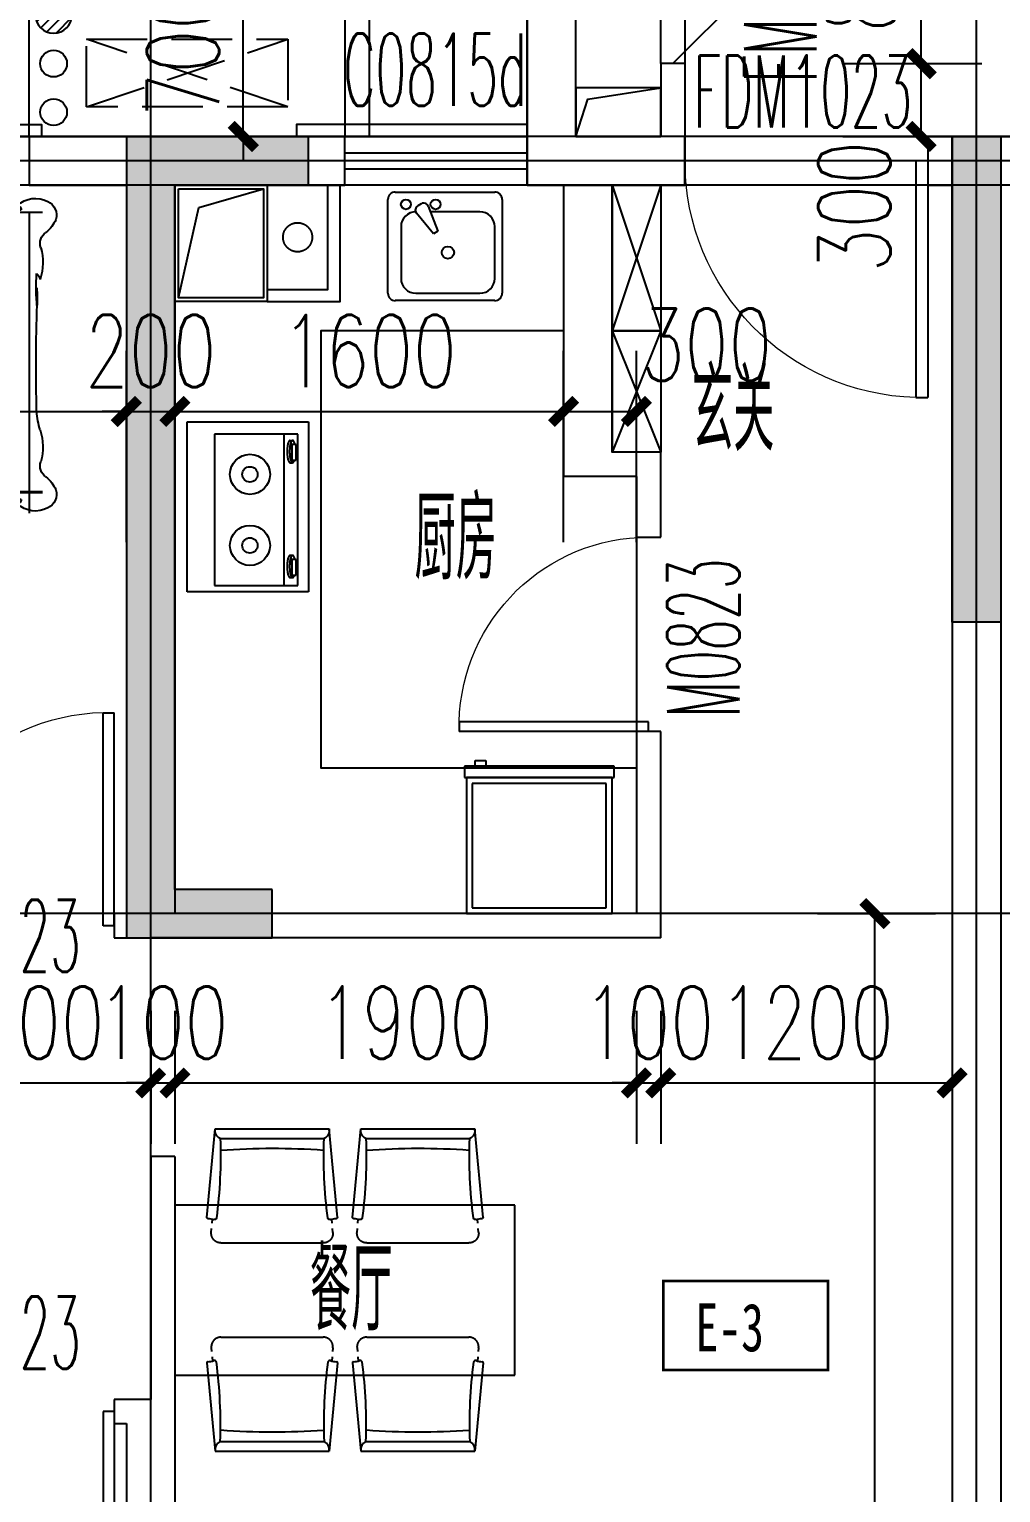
# Model space of a CAD drawing. Extents: x -129588 to 17450, y 1144 to 109436.
# Drawn here: x -27614 to -23614, y 19114 to 25140 of the extents above; entities that cross this region are included whole.
import ezdxf

# ---------------------------------------------------------------- set-up
doc = ezdxf.new("R2010")
doc.units = 0
doc.header["$LTSCALE"] = 1000
doc.header["$MEASUREMENT"] = 0
doc.linetypes.add('DASH', pattern=[0.35, 0.25, -0.1])
doc.linetypes.add('PS', pattern=[3200, 1500, -200, 1500])
for name, color, linetype in [('_S-YS(雨水管)', 3, 'Continuous'), ('_S-空调立管', 7, 'Continuous'), ('A-Lvtry', 5, 'Continuous'), ('A-洞口', 105, 'Continuous'), ('A-烟气道', 105, 'Continuous'), ('A-空调室外机', 5, 'DASH'), ('A-第三道尺寸线', 105, 'Continuous'), ('A-线脚看线', 9, 'Continuous'), ('DOOR_FIRE', 4, 'Continuous'), ('DOOR_FIRE_TEXT', 7, 'Continuous'), ('DOTE', 16, 'Continuous'), ('NL', 5, 'Continuous'), ('PS', 6, 'PS'), ('PUB_HATCH', 8, 'Continuous'), ('PUB_TEXT', 7, 'Continuous'), ('WALL', 2, 'Continuous'), ('WINDOW', 4, 'Continuous'), ('WINDOW_TEXT', 7, 'Continuous'), ('剪力墙', 6, 'Continuous'), ('商业', 2, 'Continuous'), ('户型标示', 7, 'Continuous'), ('栏杆', 142, 'Continuous')]:
    doc.layers.add(name, color=color, linetype=linetype)
for name, color, linetype, plot in [('A-area(算全面积)', 21, 'Continuous', False), ('A-area(算半面积)', 23, 'Continuous', False), ('A-FUR', 8, 'Continuous', False)]:
    doc.layers.add(name, color=color, linetype=linetype, plot=plot)
doc.styles.add('_TCH_DIM_T3', font='SIMPLEX.shx', dxfattribs={"width": 0.705882, "bigfont": 'GBCBIG.shx'})
doc.styles.add('_TCH_WINDOW', font='SIMPLEX.shx', dxfattribs={"width": 0.7, "height": 3.5, "bigfont": 'GBCBIG.shx'})
doc.styles.get("Standard").update_dxf_attribs({"font": 'gbenor.shx', "width": 0.7, "bigfont": 'gbcbig.shx'})
doc.styles.add('黑体', font='simhei.ttf', dxfattribs={"width": 0.7})
doc.dimstyles.new('_TCH_ARCH&&100', dxfattribs={"dimtxt": 297.5, "dimasz": 100, "dimexe": 250, "dimexo": 300, "dimgap": 100, "dimtad": 1, "dimdec": 0, "dimzin": 0, "dimdsep": 46, "dimtxsty": '_TCH_DIM_T3', "dimblk": 'ARCHTICK', "dimcen": 0.09, "dimclrt": 7, "dimazin": 2, "dimtfac": 1, "dimtdec": 0, "dimtix": 1, "dimtmove": 2, "dimatfit": 3, "dimfxl": 0, "dimtolj": 1, "dimtzin": 0, "dimarcsym": 0})

# ---------------------------------------------------------------- blocks, each defined once
blk = doc.blocks.new('jgjlq030328')
at = {"layer": 'PUB_HATCH'}
for points in [[(-272935, 13911.9), (-273335, 13911.9), (-273335, 16811.9), (-272785, 16811.9), (-272785, 17011.9), (-273535, 17011.9), (-273535, 13711.9), (-273335, 13711.9), (-272935, 13711.9)], [(-270135, 17011.9), (-269935, 17011.9), (-269935, 15011.9), (-270135, 15011.9), (-270135, 16811.9)]]:
    blk.add_hatch(color=256, dxfattribs=at).paths.add_polyline_path(points)
at = {"layer": '剪力墙'}
for points in [[(-272935, 13911.9), (-273335, 13911.9), (-273335, 16811.9), (-272785, 16811.9), (-272785, 17011.9), (-273535, 17011.9), (-273535, 13711.9), (-273335, 13711.9), (-272935, 13711.9)], [(-270135, 17011.9), (-269935, 17011.9), (-269935, 15011.9), (-270135, 15011.9), (-270135, 16811.9)]]:
    blk.add_lwpolyline(points, close=True, dxfattribs=at)
blk.add_lwpolyline([(-270135, 16811.9), (-270135, 16811.9)], dxfattribs=at)
blk = doc.blocks.new('zhouxianssceng0329')
at = {"layer": 'DOTE'}
for p, q in [((-27113.7, 132089.9), (-27113.7, 156469.4)), ((-23713.7, 132089.9), (-23713.7, 156469.4)), ((-3313.7, 143398.2), (-44988.6, 143398.2)), ((5501.3, 143298.2), (-44988.6, 143298.2)), ((5501.3, 140298.2), (-44988.6, 140298.2))]:
    blk.add_line(p, q, dxfattribs=at)
blk = doc.blocks.new('a3+huxing0323')
at = {"layer": 'WALL'}
for q in [(-22314.3, 149885.5), (-22014.3, 140985.5)]:
    blk.add_line((-22014.3, 149885.5), q, dxfattribs=at)
blk = doc.blocks.new('ktswaj')
at = {"linetype": 'DASH'}
blk.add_lwpolyline([(15990.1, 179082.6), (15990.1, 178253.3), (16268.4, 178253.3), (16268.4, 179082.6)], close=True, dxfattribs=at)
for points in [[(15990.1, 179082.6), (16268.4, 178253.3)], [(15990.1, 178253.3), (16268.4, 179082.6)]]:
    blk.add_lwpolyline(points, dxfattribs=at)
blk = doc.blocks.new('A3ktsjw')
at = {"layer": '栏杆'}
for points in [[(-26114.3, 169534.8), (-26114.3, 170234.8), (-24614.3, 170234.8), (-24614.3, 169534.8)], [(-26014.3, 169534.8), (-26014.3, 170134.8), (-24714.3, 170134.8), (-24714.3, 169534.8)]]:
    blk.add_lwpolyline(points, dxfattribs=at)
at = {"layer": 'A-空调室外机', "extrusion": (0, 0, -1), "zscale": -1, "rotation": 90}
blk.add_blockref('ktswaj', (204032.2, 153666.4), dxfattribs=at)
blk = doc.blocks.new('ssxianjiao0329')
at = {"layer": 'A-线脚看线'}
for points in [[(-29163.7, 143498.2), (-29163.7, 143548.2), (-27563.7, 143548.2), (-27563.7, 143498.2)], [(-25563.6, 143498.2), (-25563.6, 143548.2), (-26513.6, 143548.2), (-26513.6, 143498.2)]]:
    blk.add_lwpolyline(points, dxfattribs=at)
blk = doc.blocks.new('$DorLib2D$00000116')
at = {"color": 0}
for p, q in [((-0.5, 0), (-0.1464, 0.3536)), ((0.5, 0), (0.1464, 0.3536))]:
    blk.add_line(p, q, dxfattribs=at)
for centre, start, end in [((-0.5, 0), 0, 45), ((0.5, 0), 135, 180)]:
    blk.add_arc(centre, 0.5, start, end, dxfattribs=at)
blk = doc.blocks.new('hhhhxintongqutong0329')
at = {"layer": 'A-area(算全面积)'}
blk.add_lwpolyline([(-37213.7, 20182.6), (-37213.7, 20182.6), (-37213.7, 20182.6), (-37213.7, 16782.6), (-34663.7, 16782.6), (-34663.7, 16782.6), (-33413.7, 16782.6), (-33413.7, 16782.6), (-31813.7, 16782.6), (-31813.7, 16982.6), (-31213.7, 16982.6), (-31213.7, 13682.6), (-29813.7, 13682.6), (-29813.7, 16982.6), (-29213.7, 16982.6), (-29213.7, 16782.6), (-27713.6, 16782.6), (-27713.6, 16782.6), (-26463.7, 16782.6), (-26463.7, 16782.6), (-25563.6, 16782.6), (-25563.7, 18382.6), (-22113.7, 18382.6), (-22113.7, 20182.6)], close=True, dxfattribs=at)
at = {"layer": 'A-洞口'}
blk.add_lwpolyline([(-25013.7, 16982.6), (-25363.7, 16982.6), (-25363.7, 16782.6), (-25013.7, 16782.6)], close=True, dxfattribs=at)
blk.add_lwpolyline([(-25363.7, 16782.6), (-25314, 16936.8), (-25013.7, 16982.6)], dxfattribs=at)
at = {"layer": 'DOOR_FIRE'}
for p, q in [((-25013.7, 17082.6), (-25013.7, 17882.6)), ((-24913.7, 17082.6), (-24913.7, 17882.6))]:
    blk.add_line(p, q, dxfattribs=at)
at = {"layer": 'WALL'}
for p, q in [((-25563.7, 16582.6), (-25563.7, 18382.6)), ((-25363.7, 16782.6), (-25363.7, 18182.6)), ((-24913.7, 17082.6), (-25013.7, 17082.6)), ((-25013.7, 17082.6), (-25013.7, 16782.6)), ((-24913.7, 16582.6), (-24913.7, 17082.6)), ((-25363.7, 16782.6), (-25013.7, 16782.6)), ((-25563.7, 16582.6), (-24913.7, 16582.6))]:
    blk.add_line(p, q, dxfattribs=at)
at = {"layer": 'DOOR_FIRE', "xscale": 800, "yscale": -800, "zscale": 100, "rotation": 90}
blk.add_blockref('$DorLib2D$00000116', (-24963.7, 17482.6), dxfattribs=at)
at = {"layer": 'DOOR_FIRE_TEXT', "style": '_TCH_WINDOW', "width": 0.494118}
blk.add_text('FM', height=297.5, rotation=90, dxfattribs=at).set_placement((-24372.4, 17004.6))
blk = doc.blocks.new('QWER34324')
at = {"layer": 'A-FUR'}
for p, q in [((-500, 0), (0, 0)), ((-40, -1200), (-40, 0)), ((-40, 0), (0, 0)), ((0, 0), (0, -1200)), ((-40, -11.5), (-2054.4, -11.5)), ((-40, -11.5), (-2054.4, -11.5)), ((-1999.7, -11.5), (-1999.7, -1251.2)), ((-608.2, -11.5), (-1552.4, -1182.5)), ((-575.1, -11.5), (-1363.6, -1208.2)), ((-570.6, -11.5), (-570.6, -144)), ((-519.8, -11.5), (-519.8, -134.5)), ((-63, -1125.7), (-63, -109.1)), ((-678.3, -172.7), (-678.3, -1028.2)), ((-336.3, -1028.2), (-336.3, -172.7)), ((-570.6, -1040.9), (-570.6, -1208.2)), ((-519.8, -1050.4), (-519.8, -1208.2)), ((-473.4, -1060.8), (-473.4, -1125.7)), ((-40, -1161.5), (-2054.4, -1161.5)), ((-40, -1165.5), (-2054.4, -1165.5)), ((0, -1200), (-500, -1200)), ((0, -1200), (-40, -1200))]:
    blk.add_line(p, q, dxfattribs=at)
for centre, radius, start, end in [((-2050.6, -24), 61.8, 114.65516, 197.05817), ((-2025.4, -60.8), 106, 45.78413, 118.72126), ((-1950.6, -0.8), 16, 93.39574, 183.44183), ((-1636.1, 205.2), 209.3, 267.15615, 297.45765), ((-1447.1, -169), 209.9, 87.96316, 116.12762), ((-1430.8, -151), 192, 63.04698, 92.64916), ((-1225.8, 355.3), 355.3, 250.60635, 272.32801), ((-1221.3, -2275.3), 2275.6, 85.96877, 89.74947), ((-1983, 13.6), 138.4, 203.70607, 231.95597), ((-1965.7, -1216.9), 1215.2, 83.96781, 90.04075), ((-1770.2, 1149.8), 1160.2, 266.64954, 276.11997), ((-909.2, 1295.3), 1309.4, 263.33019, 272.35813), ((-778.2, -1523.7), 1512.6, 87.0776, 92.9224), ((-655.9, 791.2), 805.5, 266.782, 275.59148), ((-480.7, -586.2), 583.8, 86.03666, 99.53314), ((-58.4, -703), 749.3, 113.83469, 131.46224), ((532.5, -1280), 1548.8, 124.57489, 131.88808), ((-774.9, -21402.4), 21401.2, 88.49238, 89.10433), ((-1546.8, -1386.7), 1810.6, 37.31306, 49.42063), ((-689.8, -564.3), 637.9, 26.40883, 59.00025), ((-160, -2948.1), 2939.9, 87.66163, 91.01156), ((-2098.3, -139.8), 53.6, 340.23108, 55.86441), ((-268.2, -607.5), 539, 67.62117, 92.10241), ((-1819.9, -219), 236, 164.99871, 197.18078), ((-507.3, -588.1), 449.1, 67.62117, 112.37883), ((-2002.9, -297.8), 43.4, 129.07345, 167.94605), ((-2962.5, -319.7), 933.9, 354.95264, 3.41649), ((-605.2, 111.5), 625, 295.48, 321.15009), ((-1219.9, -370.7), 812.7, 176.67233, 181.72422), ((-3003.8, -350.3), 972.9, 356.95871, 1.57587), ((-9950.5, -649.5), 7922.3, 358.6733, 1.8401), ((-7673.2, -3674.4), 8087.9, 20.45865, 24.04845), ((-2329.2, -812.3), 299.6, 341.30518, 356.04213), ((-1523.8, 282.7), 1810.6, 309.96455, 322.68694), ((-666.8, -563.7), 637.9, 300.99975, 333.59117), ((-1819.9, -978), 236, 162.81922, 195.00129), ((-2098.3, -1057.2), 53.6, 304.13559, 19.76892), ((-507.3, -612.9), 449.1, 247.62117, 292.37883), ((-35.4, -425), 749.3, 237.46377, 246.16531), ((555.5, 176), 1548.8, 231.63721, 235.42511), ((-1983, -1210.6), 138.4, 128.04403, 156.29393), ((-268.2, -627.3), 539, 247.62117, 292.37883), ((-2050.6, -1173), 61.8, 162.94183, 245.34484), ((-1950.6, -1196.2), 16, 176.55817, 266.60426), ((-1965.7, 19.9), 1215.2, 269.95925, 276.03219), ((-1770.2, -2346.8), 1160.2, 83.88003, 93.35046), ((-1636.1, -1402.2), 209.3, 62.54235, 92.84385), ((-1225.8, -1552.3), 355.3, 87.67199, 109.39365), ((-1221.3, 1078.3), 2275.6, 270.25053, 274.03123), ((-909.2, -2492.3), 1309.4, 87.64187, 96.66981), ((-778.2, 326.7), 1512.6, 267.0776, 272.9224), ((-655.9, -1988.2), 805.5, 84.40852, 93.218), ((-480.7, -610.8), 583.8, 260.46686, 273.96334), ((-774.9, 20205.4), 21401.2, 270.89567, 271.50762), ((-160, 1751.1), 2939.9, 268.98844, 272.33837), ((-2025.4, -1136.2), 106, 241.27874, 314.21587), ((-1447.1, -1028), 209.9, 243.87238, 272.03684), ((-1430.8, -1046), 192, 267.35084, 296.95302)]:
    blk.add_arc(centre, radius, start, end, dxfattribs=at)
blk = doc.blocks.new('chair4')
at = {"linetype": 'DASH', "ltscale": 200}
for p, q in [((-426.4, 250.4), (-410.4, 248.9)), ((-470, 210.5), (-470, -210.5)), ((-426.4, -250.4), (-410.4, -248.9))]:
    blk.add_line(p, q, dxfattribs=at)
at = {"ltscale": 20}
for p, q in [((-388.8, 247), (-371.7, 245.5)), ((-364.8, 269), (0, 234.3)), ((-40, 213.8), (-40, -213.8)), ((0, 234.3), (0, -234.3)), ((-364.8, -269), (0, -234.3)), ((-388.8, -247), (-371.7, -245.5))]:
    blk.add_line(p, q, dxfattribs=at)
at = {"linetype": 'DASH', "ltscale": 200, "extrusion": (0, 0, -1)}
for centre, start_param, end_param in [((-430, 210.5), 3.926991, 5.586837), ((-430, -210.5), 2.267145, 3.926991)]:
    blk.add_ellipse(centre, major_axis=(28.3, 28.3), ratio=1, start_param=start_param, end_param=end_param, dxfattribs=at)
at = {"ltscale": 20, "extrusion": (0, 0, -1)}
for centre, major_axis, ratio, start_param, end_param in [((-440.3, 264.1), (50.3, 50.3), 1, 0.774487, 1.131895), ((-365.2, 265), (2.83, 2.83), 1, 3.91608, 5.586837), ((-365.9, 237.3), (5.66, -5.66), 1, 0.914477, 2.702691), ((-124.5, 1886.5), (-1792.2, 85), 0.932857, 4.621064, 4.803714), ((-2032.8, -2.5), (-3, 2384.1), 0.819086, 1.481782, 1.659811), ((-6.5, 197.7), (26.3, 26.3), 1, 4.375488, 5.671939), ((-365.9, -237.3), (5.66, 5.66), 1, 3.580494, 5.368708), ((-440.3, -264.1), (50.3, -50.3), 1, -1.131895, -0.774487), ((-124.5, -1886.5), (1792.2, 85), 0.932857, 4.621064, 4.803714), ((-6.5, -197.7), (26.3, 26.3), 1, 2.182042, 3.478494), ((-365.2, -265), (2.83, -2.83), 1, 0.696349, 2.367105)]:
    blk.add_ellipse(centre, major_axis=major_axis, ratio=ratio, start_param=start_param, end_param=end_param, dxfattribs=at)
blk = doc.blocks.new('canzhuo01')
for p, q in [((38356.8, 175032.9), (36956.8, 175032.9)), ((38356.8, 174332.9), (38356.8, 175032.9)), ((36956.8, 174332.9), (38356.8, 174332.9))]:
    blk.add_line(p, q)
at = {"extrusion": (0, 0, -1), "xscale": -1, "zscale": -1, "rotation": 270}
for p in [(-37356.8, 175346.8), (-37956.8, 175346.8)]:
    blk.add_blockref('chair4', p, dxfattribs=at)
at = {"xscale": -1, "rotation": 90}
for p in [(37356.8, 174018.9), (37956.8, 174018.9)]:
    blk.add_blockref('chair4', p, dxfattribs=at)
blk = doc.blocks.new('zt1')
at = {"layer": 'A-Lvtry', "linetype": 'Continuous'}
for p, q in [((-700, 0), (0, 0)), ((-700, -500), (-700, 0)), ((0, 0), (0, -500)), ((0, -500), (-700, -500))]:
    blk.add_line(p, q, dxfattribs=at)
at = {"layer": 'A-Lvtry'}
for p, q in [((-673.5, -113.1), (-673.5, -455.5)), ((-50.7, -113.1), (-673.5, -113.1)), ((-50.7, -455.5), (-50.7, -113.1)), ((-673.5, -399.8), (-50.7, -399.8)), ((-673.5, -455.5), (-50.7, -455.5)), ((-640.9, -422.1), (-640.8, -433.8)), ((-565.7, -431.5), (-630.4, -431.5)), ((-630.4, -431.5), (-630.4, -448.2)), ((-630.4, -448.2), (-565.7, -448.2)), ((-565.7, -448.2), (-565.7, -431.5)), ((-549.1, -423.2), (-549.1, -433.7)), ((-167.9, -422.1), (-167.8, -433.8)), ((-157.4, -431.5), (-157.4, -448.2)), ((-92.7, -431.5), (-157.4, -431.5)), ((-157.4, -448.2), (-92.7, -448.2)), ((-92.7, -448.2), (-92.7, -431.5)), ((-76.1, -423.2), (-76.1, -433.7))]:
    blk.add_line(p, q, dxfattribs=at)
for points in [[(-549.1, -423.2, 0.259034), (-551, -419.8, 0.076276), (-562.5, -414.9, 0.036515), (-576.1, -412.4, 0.026615), (-594.9, -411.4, 0.026615), (-613.8, -412.4, 0.036515), (-627.3, -414.9, 0.076276), (-638.9, -419.8, 0.259034), (-640.8, -423.2, 0.078462), (-640.6, -424.5, 0.056762)], [(-76.1, -423.2, 0.259034), (-78, -419.8, 0.076276), (-89.5, -414.9, 0.036515), (-103.1, -412.4, 0.026615), (-121.9, -411.4, 0.026615), (-140.8, -412.4, 0.036515), (-154.3, -414.9, 0.076276), (-165.9, -419.8, 0.259034), (-167.8, -423.2, 0.078462), (-167.6, -424.5, 0.056762)], [(-549.1, -433.7, 0.259034), (-551, -430.3, 0.076276), (-562.5, -425.4, 0.036515), (-576.1, -422.9, 0.026615), (-594.9, -421.9, 0.026615), (-613.8, -422.9, 0.036515), (-627.3, -425.4, 0.076276), (-638.9, -430.3, 0.259034), (-640.8, -433.7, 0.259034), (-638.9, -437.2, 0.056762), (-630.4, -441.2, 0.036515)], [(-565.7, -442.9, 0.008736), (-562.5, -442.1, 0.076276), (-551, -437.2, 0.259034), (-549.1, -433.7, 0.259034)], [(-76.1, -433.7, 0.259034), (-78, -430.3, 0.076276), (-89.5, -425.4, 0.036515), (-103.1, -422.9, 0.026615), (-121.9, -421.9, 0.026615), (-140.8, -422.9, 0.036515), (-154.3, -425.4, 0.076276), (-165.9, -430.3, 0.259034), (-167.8, -433.7, 0.259034), (-165.9, -437.2, 0.056762), (-157.4, -441.2, 0.036515)], [(-92.7, -442.9, 0.008736), (-89.5, -442.1, 0.076276), (-78, -437.2, 0.259034), (-76.1, -433.7, 0.259034)]]:
    blk.add_lwpolyline(points, format="xyb", dxfattribs=at)
at = {"layer": 'A-Lvtry', "linetype": 'Continuous'}
for centre, radius in [((-508.4, -258.5), 82.5), ((-215.8, -258.5), 82.5), ((-508.4, -258.5), 31.6), ((-215.8, -258.5), 31.6)]:
    blk.add_circle(centre, radius, dxfattribs=at)
at = {"layer": 'A-Lvtry', "width": 0.8, "flags": 9}
for tag in ['YSIZE', 'XSIZE']:
    blk.add_attdef(tag, (-350, 0), '', height=0.5, dxfattribs=at)
blk = doc.blocks.new('t4')
at = {"layer": 'A-Lvtry'}
for p, q in [((3876545.3, 2552259.6), (3876931.4, 2552259.6)), ((3876514.8, 2551819.5), (3876514.8, 2552229.1)), ((3876819.6, 2552205.6), (3876606.3, 2552205.6)), ((3876961.9, 2552229.1), (3876961.9, 2551819.5)), ((3876545.3, 2552144.6), (3876545.3, 2551880.5)), ((3876790.3, 2552072.2), (3876875.1, 2552142)), ((3876913.8, 2552122.3), (3876905.6, 2552136.5)), ((3876800.4, 2552054.6), (3876790.3, 2552072.2)), ((3876903.3, 2552093.1), (3876800.4, 2552054.6)), ((3876880.6, 2551880.5), (3876880.6, 2552084.6)), ((3876606.3, 2551819.5), (3876819.6, 2551819.5)), ((3876931.4, 2551789), (3876545.3, 2551789))]:
    blk.add_line(p, q, dxfattribs=at)
for centre, major_axis, start_param, end_param in [((3876545.3, 2552229.1), (-21.6, 21.6), -0.785398, 0.785398), ((3876931.4, 2552229.1), (-21.6, 21.6), 3.926991, 5.497787), ((3876606.3, 2552144.6), (-43.1, 43.1), -0.785398, 0.785398), ((3876819.6, 2552144.6), (43.1, 43.1), 5.497787, 7.068583), ((3876911.1, 2552185.3), (-14.4, 14.4), 4.712389, 10.995574), ((3876888, 2552126.3), (14.4, 14.4), 6.021386, 7.757331), ((3876896.2, 2552112.2), (-14.4, 14.4), 2.714645, 4.45059), ((3876911.1, 2552063.4), (14.4, 14.4), 6.283185283893945, 12.56637059107353), ((3876713, 2552012.6), (18, 18), 6.283185283897186, 12.56637059107677), ((3876606.3, 2551880.5), (-43.1, 43.1), 0.785398, 2.356194), ((3876819.6, 2551880.5), (-43.1, 43.1), 2.356194, 3.926991), ((3876545.3, 2551819.5), (21.6, 21.6), 2.356194, 3.926991), ((3876931.4, 2551819.5), (-21.6, 21.6), 2.356194, 3.926991)]:
    blk.add_ellipse(centre, major_axis=major_axis, ratio=1, start_param=start_param, end_param=end_param, dxfattribs=at)
blk = doc.blocks.new('BX1')
at = {"layer": 'A-Lvtry'}
for p, q in [((-560, 8), (-607.7, 8)), ((-607.7, 8), (-607.7, -608)), ((-560, -608), (-560, 8)), ((0, 0), (-560, 0)), ((0, -600), (0, 0)), ((-560, 0), (-560, -600)), ((-24, -24), (-536, -24)), ((-536, -24), (-536, -576)), ((-24, -576), (-24, -24)), ((-631.1, -564.3), (-631.1, -520)), ((-631.1, -520), (-607.7, -520)), ((-607.7, -520), (-607.7, -564.3)), ((-607.7, -564.3), (-631.1, -564.3)), ((-560, -600), (0, -600)), ((-536, -576), (-24, -576)), ((-607.7, -608), (-560, -608))]:
    blk.add_line(p, q, dxfattribs=at)
blk = doc.blocks.new('$DorLib2D$00000001')
for p, q in [((0.45, 0.975), (0.5, 0.975)), ((0.45, 0), (0.45, 0.975)), ((0.5, 0), (0.5, 0.975)), ((0.5, 0), (0.45, 0))]:
    blk.add_line(p, q)
at = {"lineweight": 13}
blk.add_arc((0.475, 0), 0.975, 91.46928, 180, dxfattribs=at)
blk = doc.blocks.new('$TCHSYS$WIN2D')
for p, q in [((-0.5, 0.5), (0.5, 0.5)), ((-0.5, 0.5), (-0.5, -0.5)), ((0.5, 0.5), (0.5, -0.5)), ((0.5, 0.1667), (-0.5, 0.1667)), ((0.5, -0.1667), (-0.5, -0.1667)), ((-0.5, -0.5), (0.5, -0.5))]:
    blk.add_line(p, q)
blk = doc.blocks.new('_ArchTick')
at = {"color": 0, "linetype": 'ByBlock', "const_width": 0.4}
blk.add_lwpolyline([(-0.5, -0.5), (0.5, 0.5)], dxfattribs=at)
blk = doc.blocks.new('*D1341')
at = {"layer": 'A-第三道尺寸线', "color": 0, "lineweight": -2, "transparency": 16777216}
for p, q in [((-70533, -37901.8), (-70047.2, -37901.8)), ((-70297.2, -43501.8), (-70297.2, -37901.8)), ((-70533, -43501.8), (-70047.2, -43501.8))]:
    blk.add_line(p, q, dxfattribs=at)
at = {"layer": 'Defpoints', "color": 0, "transparency": 16777216}
for p in [(-70833, -37901.8), (-70297.2, -37901.8), (-70833, -43501.8)]:
    blk.add_point(p, dxfattribs=at)
at = {"layer": 'A-第三道尺寸线', "color": 0, "lineweight": -2, "transparency": 16777216, "xscale": 100, "yscale": 100, "zscale": 100}
for p, rotation in [((-70297.2, -37901.8), 90), ((-70297.2, -43501.8), 270)]:
    blk.add_blockref('_ArchTick', p, dxfattribs=dict(at, rotation=rotation))
at = {"layer": 'A-第三道尺寸线', "color": 7, "transparency": 16777216, "insert": (-70546, -40701.8), "char_height": 297.5, "attachment_point": 5, "rotation": 90, "style": '_TCH_DIM_T3'}
blk.add_mtext('\\A1;5600', dxfattribs=at)
blk = doc.blocks.new('*D1342')
at = {"layer": 'A-第三道尺寸线', "color": 0, "lineweight": -2, "transparency": 16777216}
for p, q in [((-75779, -36371.8), (-75779, -35584)), ((-73379, -36371.8), (-73379, -35584)), ((-75779, -35834), (-73379, -35834))]:
    blk.add_line(p, q, dxfattribs=at)
at = {"layer": 'Defpoints', "color": 0, "transparency": 16777216}
for p in [(-73379, -35834), (-75779, -36671.8), (-73379, -36671.8)]:
    blk.add_point(p, dxfattribs=at)
at = {"layer": 'A-第三道尺寸线', "color": 0, "lineweight": -2, "transparency": 16777216, "xscale": 100, "yscale": 100, "zscale": 100, "rotation": 180}
blk.add_blockref('_ArchTick', (-75779, -35834), dxfattribs=at)
at = {"layer": 'A-第三道尺寸线', "color": 0, "lineweight": -2, "transparency": 16777216, "xscale": 100, "yscale": 100, "zscale": 100}
blk.add_blockref('_ArchTick', (-73379, -35834), dxfattribs=at)
at = {"layer": 'A-第三道尺寸线', "color": 7, "transparency": 16777216, "insert": (-74579, -35585.2), "char_height": 297.5, "attachment_point": 5, "style": '_TCH_DIM_T3'}
blk.add_mtext('\\A1;2400', dxfattribs=at)
blk = doc.blocks.new('*D1343')
at = {"layer": 'A-第三道尺寸线', "color": 0, "lineweight": -2, "transparency": 16777216}
for p, q in [((-73379, -36371.8), (-73379, -35584)), ((-73179, -36371.8), (-73179, -35584)), ((-73379, -35834), (-73479, -35834)), ((-73379, -35834), (-73179, -35834)), ((-73179, -35834), (-73079, -35834))]:
    blk.add_line(p, q, dxfattribs=at)
at = {"layer": 'Defpoints', "color": 0, "transparency": 16777216}
for p in [(-73179, -35834), (-73379, -36671.8), (-73179, -36671.8)]:
    blk.add_point(p, dxfattribs=at)
at = {"layer": 'A-第三道尺寸线', "color": 0, "lineweight": -2, "transparency": 16777216, "xscale": 100, "yscale": 100, "zscale": 100}
blk.add_blockref('_ArchTick', (-73379, -35834), dxfattribs=at)
at = {"layer": 'A-第三道尺寸线', "color": 0, "lineweight": -2, "transparency": 16777216, "xscale": 100, "yscale": 100, "zscale": 100, "rotation": 180}
blk.add_blockref('_ArchTick', (-73179, -35834), dxfattribs=at)
at = {"layer": 'A-第三道尺寸线', "color": 7, "transparency": 16777216, "insert": (-73279, -35585.2), "char_height": 297.5, "attachment_point": 5, "style": '_TCH_DIM_T3'}
blk.add_mtext('\\A1;200', dxfattribs=at)
blk = doc.blocks.new('*D1344')
at = {"layer": 'A-第三道尺寸线', "color": 0, "lineweight": -2, "transparency": 16777216}
for p, q in [((-73179, -36371.8), (-73179, -35584)), ((-71579, -36371.8), (-71579, -35584)), ((-73179, -35834), (-71579, -35834))]:
    blk.add_line(p, q, dxfattribs=at)
at = {"layer": 'Defpoints', "color": 0, "transparency": 16777216}
for p in [(-71579, -35834), (-73179, -36671.8), (-71579, -36671.8)]:
    blk.add_point(p, dxfattribs=at)
at = {"layer": 'A-第三道尺寸线', "color": 0, "lineweight": -2, "transparency": 16777216, "xscale": 100, "yscale": 100, "zscale": 100, "rotation": 180}
blk.add_blockref('_ArchTick', (-73179, -35834), dxfattribs=at)
at = {"layer": 'A-第三道尺寸线', "color": 0, "lineweight": -2, "transparency": 16777216, "xscale": 100, "yscale": 100, "zscale": 100}
blk.add_blockref('_ArchTick', (-71579, -35834), dxfattribs=at)
at = {"layer": 'A-第三道尺寸线', "color": 7, "transparency": 16777216, "insert": (-72379, -35585.2), "char_height": 297.5, "attachment_point": 5, "style": '_TCH_DIM_T3'}
blk.add_mtext('\\A1;1600', dxfattribs=at)
blk = doc.blocks.new('*D1345')
at = {"layer": 'A-第三道尺寸线', "color": 0, "lineweight": -2, "transparency": 16777216}
for p, q in [((-71579, -36371.8), (-71579, -35584)), ((-71279, -36371.8), (-71279, -35584)), ((-71579, -35834), (-71279, -35834))]:
    blk.add_line(p, q, dxfattribs=at)
at = {"layer": 'Defpoints', "color": 0, "transparency": 16777216}
for p in [(-71279, -35834), (-71579, -36671.8), (-71279, -36671.8)]:
    blk.add_point(p, dxfattribs=at)
at = {"layer": 'A-第三道尺寸线', "color": 0, "lineweight": -2, "transparency": 16777216, "xscale": 100, "yscale": 100, "zscale": 100, "rotation": 180}
blk.add_blockref('_ArchTick', (-71579, -35834), dxfattribs=at)
at = {"layer": 'A-第三道尺寸线', "color": 0, "lineweight": -2, "transparency": 16777216, "xscale": 100, "yscale": 100, "zscale": 100}
blk.add_blockref('_ArchTick', (-71279, -35834), dxfattribs=at)
at = {"layer": 'A-第三道尺寸线', "color": 7, "transparency": 16777216, "insert": (-70990, -35559), "char_height": 297.5, "attachment_point": 5, "style": '_TCH_DIM_T3'}
blk.add_mtext('\\A1;300', dxfattribs=at)
blk = doc.blocks.new('*D1347')
at = {"layer": 'A-第三道尺寸线', "color": 0, "lineweight": -2, "transparency": 16777216}
for p, q in [((-74379, -38301.8), (-74379, -38849)), ((-73279, -38301.8), (-73279, -38849)), ((-74379, -38599), (-73279, -38599))]:
    blk.add_line(p, q, dxfattribs=at)
at = {"layer": 'Defpoints', "color": 0, "transparency": 16777216}
for p in [(-74379, -38001.8), (-73279, -38001.8), (-73279, -38599)]:
    blk.add_point(p, dxfattribs=at)
at = {"layer": 'A-第三道尺寸线', "color": 0, "lineweight": -2, "transparency": 16777216, "xscale": 100, "yscale": 100, "zscale": 100, "rotation": 180}
blk.add_blockref('_ArchTick', (-74379, -38599), dxfattribs=at)
at = {"layer": 'A-第三道尺寸线', "color": 0, "lineweight": -2, "transparency": 16777216, "xscale": 100, "yscale": 100, "zscale": 100}
blk.add_blockref('_ArchTick', (-73279, -38599), dxfattribs=at)
at = {"layer": 'A-第三道尺寸线', "color": 7, "transparency": 16777216, "insert": (-73829, -38350.2), "char_height": 297.5, "attachment_point": 5, "style": '_TCH_DIM_T3'}
blk.add_mtext('\\A1;1100', dxfattribs=at)
blk = doc.blocks.new('*D1348')
at = {"layer": 'A-第三道尺寸线', "color": 0, "lineweight": -2, "transparency": 16777216}
for p, q in [((-73279, -38301.8), (-73279, -38849)), ((-73179, -38301.8), (-73179, -38849)), ((-73279, -38599), (-73379, -38599)), ((-73279, -38599), (-73179, -38599)), ((-73179, -38599), (-73079, -38599))]:
    blk.add_line(p, q, dxfattribs=at)
at = {"layer": 'Defpoints', "color": 0, "transparency": 16777216}
for p in [(-73279, -38001.8), (-73179, -38001.8), (-73179, -38599)]:
    blk.add_point(p, dxfattribs=at)
at = {"layer": 'A-第三道尺寸线', "color": 0, "lineweight": -2, "transparency": 16777216, "xscale": 100, "yscale": 100, "zscale": 100}
blk.add_blockref('_ArchTick', (-73279, -38599), dxfattribs=at)
at = {"layer": 'A-第三道尺寸线', "color": 0, "lineweight": -2, "transparency": 16777216, "xscale": 100, "yscale": 100, "zscale": 100, "rotation": 180}
blk.add_blockref('_ArchTick', (-73179, -38599), dxfattribs=at)
at = {"layer": 'A-第三道尺寸线', "color": 7, "transparency": 16777216, "insert": (-73229, -38350.2), "char_height": 297.5, "attachment_point": 5, "style": '_TCH_DIM_T3'}
blk.add_mtext('\\A1;100', dxfattribs=at)
blk = doc.blocks.new('*D1349')
at = {"layer": 'A-第三道尺寸线', "color": 0, "lineweight": -2, "transparency": 16777216}
for p, q in [((-73179, -38301.8), (-73179, -38849)), ((-71279, -38301.8), (-71279, -38849)), ((-73179, -38599), (-71279, -38599))]:
    blk.add_line(p, q, dxfattribs=at)
at = {"layer": 'Defpoints', "color": 0, "transparency": 16777216}
for p in [(-73179, -38001.8), (-71279, -38001.8), (-71279, -38599)]:
    blk.add_point(p, dxfattribs=at)
at = {"layer": 'A-第三道尺寸线', "color": 0, "lineweight": -2, "transparency": 16777216, "xscale": 100, "yscale": 100, "zscale": 100, "rotation": 180}
blk.add_blockref('_ArchTick', (-73179, -38599), dxfattribs=at)
at = {"layer": 'A-第三道尺寸线', "color": 0, "lineweight": -2, "transparency": 16777216, "xscale": 100, "yscale": 100, "zscale": 100}
blk.add_blockref('_ArchTick', (-71279, -38599), dxfattribs=at)
at = {"layer": 'A-第三道尺寸线', "color": 7, "transparency": 16777216, "insert": (-72229, -38350.3), "char_height": 297.5, "attachment_point": 5, "style": '_TCH_DIM_T3'}
blk.add_mtext('\\A1;1900', dxfattribs=at)
blk = doc.blocks.new('*D1350')
at = {"layer": 'A-第三道尺寸线', "color": 0, "lineweight": -2, "transparency": 16777216}
for p, q in [((-71279, -38301.8), (-71279, -38849)), ((-71179, -38301.8), (-71179, -38849)), ((-71279, -38599), (-71379, -38599)), ((-71279, -38599), (-71179, -38599)), ((-71179, -38599), (-71079, -38599))]:
    blk.add_line(p, q, dxfattribs=at)
at = {"layer": 'Defpoints', "color": 0, "transparency": 16777216}
for p in [(-71279, -38001.8), (-71179, -38001.8), (-71179, -38599)]:
    blk.add_point(p, dxfattribs=at)
at = {"layer": 'A-第三道尺寸线', "color": 0, "lineweight": -2, "transparency": 16777216, "xscale": 100, "yscale": 100, "zscale": 100}
blk.add_blockref('_ArchTick', (-71279, -38599), dxfattribs=at)
at = {"layer": 'A-第三道尺寸线', "color": 0, "lineweight": -2, "transparency": 16777216, "xscale": 100, "yscale": 100, "zscale": 100, "rotation": 180}
blk.add_blockref('_ArchTick', (-71179, -38599), dxfattribs=at)
at = {"layer": 'A-第三道尺寸线', "color": 7, "transparency": 16777216, "insert": (-71229, -38350.3), "char_height": 297.5, "attachment_point": 5, "style": '_TCH_DIM_T3'}
blk.add_mtext('\\A1;100', dxfattribs=at)
blk = doc.blocks.new('*D1351')
at = {"layer": 'A-第三道尺寸线', "color": 0, "lineweight": -2, "transparency": 16777216}
for p, q in [((-71179, -38301.8), (-71179, -38849)), ((-69979, -38301.8), (-69979, -38849)), ((-71179, -38599), (-69979, -38599))]:
    blk.add_line(p, q, dxfattribs=at)
at = {"layer": 'Defpoints', "color": 0, "transparency": 16777216}
for p in [(-71179, -38001.8), (-69979, -38001.8), (-69979, -38599)]:
    blk.add_point(p, dxfattribs=at)
at = {"layer": 'A-第三道尺寸线', "color": 0, "lineweight": -2, "transparency": 16777216, "xscale": 100, "yscale": 100, "zscale": 100, "rotation": 180}
blk.add_blockref('_ArchTick', (-71179, -38599), dxfattribs=at)
at = {"layer": 'A-第三道尺寸线', "color": 0, "lineweight": -2, "transparency": 16777216, "xscale": 100, "yscale": 100, "zscale": 100}
blk.add_blockref('_ArchTick', (-69979, -38599), dxfattribs=at)
at = {"layer": 'A-第三道尺寸线', "color": 7, "transparency": 16777216, "insert": (-70579, -38350.3), "char_height": 297.5, "attachment_point": 5, "style": '_TCH_DIM_T3'}
blk.add_mtext('\\A1;1200', dxfattribs=at)
blk = doc.blocks.new('_LV13')
at = {"color": 0}
for p, q in [((-0.071, 0.495), (-0.495, 0.071)), ((0.183, 0.465), (-0.465, -0.183)), ((0.354, 0.354), (-0.354, -0.354)), ((0.465, 0.183), (-0.183, -0.465)), ((0.495, -0.071), (0.071, -0.495))]:
    blk.add_line(p, q, dxfattribs=at)
blk.add_circle((0, 0), 0.5)
blk = doc.blocks.new('e30505')
at = {"layer": '_S-YS(雨水管)'}
blk.add_lwpolyline([(-130172.7, 67143.6, 1), (-130282.7, 67143.6, 1)], format="xyb", close=True, dxfattribs=at)
at = {"layer": '_S-空调立管'}
blk.add_lwpolyline([(-130227.7, 67398.6, 1), (-130227.7, 67288.6, 1)], format="xyb", close=True, dxfattribs=at)
at = {"layer": 'NL', "ltscale": 0.5, "extrusion": (0, 0, -1), "xscale": -150, "yscale": 150, "zscale": -150, "rotation": 270}
blk.add_blockref('_LV13', (130227.7, 67543.6), dxfattribs=at)
blk = doc.blocks.new('*D315')
at = {"layer": 'A-第三道尺寸线', "color": 0, "lineweight": -2, "transparency": 16777216}
for p, q in [((-26732.4, 25398.2), (-26732.4, 25498.2)), ((-27148.2, 25398.2), (-26482.4, 25398.2)), ((-26732.4, 24698.2), (-26732.4, 25398.2)), ((-27148.2, 24698.2), (-26482.4, 24698.2)), ((-26732.4, 24698.2), (-26732.4, 24598.2))]:
    blk.add_line(p, q, dxfattribs=at)
at = {"layer": 'Defpoints', "color": 0, "transparency": 16777216}
for p in [(-27448.2, 25398.2), (-26732.4, 25398.2), (-27448.2, 24698.2)]:
    blk.add_point(p, dxfattribs=at)
at = {"layer": 'A-第三道尺寸线', "color": 0, "lineweight": -2, "transparency": 16777216, "xscale": 100, "yscale": 100, "zscale": 100}
for p, rotation in [((-26732.4, 25398.2), 270), ((-26732.4, 24698.2), 90)]:
    blk.add_blockref('_ArchTick', p, dxfattribs=dict(at, rotation=rotation))
at = {"layer": 'A-第三道尺寸线', "color": 7, "transparency": 16777216, "insert": (-26981.2, 25048.2), "char_height": 297.5, "attachment_point": 5, "rotation": 90, "style": '_TCH_DIM_T3'}
blk.add_mtext('\\A1;700', dxfattribs=at)
blk = doc.blocks.new('*D407')
at = {"layer": 'A-第三道尺寸线', "color": 0, "lineweight": -2, "transparency": 16777216}
for p, q in [((-24263.5, 24998.2), (-23691.6, 24998.2)), ((-23941.6, 24698.2), (-23941.6, 24998.2)), ((-24263.5, 24698.2), (-23691.6, 24698.2))]:
    blk.add_line(p, q, dxfattribs=at)
at = {"layer": 'Defpoints', "color": 0, "transparency": 16777216}
for p in [(-24563.5, 24998.2), (-23941.6, 24998.2), (-24563.5, 24698.2)]:
    blk.add_point(p, dxfattribs=at)
at = {"layer": 'A-第三道尺寸线', "color": 0, "lineweight": -2, "transparency": 16777216, "xscale": 100, "yscale": 100, "zscale": 100}
for p, rotation in [((-23941.6, 24998.2), 90), ((-23941.6, 24698.2), 270)]:
    blk.add_blockref('_ArchTick', p, dxfattribs=dict(at, rotation=rotation))
at = {"layer": 'A-第三道尺寸线', "color": 7, "transparency": 16777216, "insert": (-24216.6, 24409.2), "char_height": 297.5, "attachment_point": 5, "rotation": 90, "style": '_TCH_DIM_T3'}
blk.add_mtext('\\A1;300', dxfattribs=at)
blk = doc.blocks.new('*D408')
at = {"layer": 'A-第三道尺寸线', "color": 0, "lineweight": -2, "transparency": 16777216}
for p, q in [((-24263.5, 25798.2), (-23691.6, 25798.2)), ((-23941.6, 24998.2), (-23941.6, 25798.2)), ((-24263.5, 24998.2), (-23691.6, 24998.2))]:
    blk.add_line(p, q, dxfattribs=at)
at = {"layer": 'Defpoints', "color": 0, "transparency": 16777216}
for p in [(-24563.5, 25798.2), (-23941.6, 25798.2), (-24563.5, 24998.2)]:
    blk.add_point(p, dxfattribs=at)
at = {"layer": 'A-第三道尺寸线', "color": 0, "lineweight": -2, "transparency": 16777216, "xscale": 100, "yscale": 100, "zscale": 100}
for p, rotation in [((-23941.6, 25798.2), 90), ((-23941.6, 24998.2), 270)]:
    blk.add_blockref('_ArchTick', p, dxfattribs=dict(at, rotation=rotation))
at = {"layer": 'A-第三道尺寸线', "color": 7, "transparency": 16777216, "insert": (-24190.4, 25398.2), "char_height": 297.5, "attachment_point": 5, "rotation": 90, "style": '_TCH_DIM_T3'}
blk.add_mtext('\\A1;800', dxfattribs=at)
blk = doc.blocks.new('750CHUFANGNCHUANG')
at = {"layer": 'A-FUR'}
for p, q in [((-71379, -34901.8), (-71179, -35501.8)), ((-71179, -34901.8), (-71379, -35501.8)), ((-71179, -35501.8), (-71379, -36001.8)), ((-71379, -35501.8), (-71179, -36001.8))]:
    blk.add_line(p, q, dxfattribs=at)
for points in [[(-71179, -35501.8), (-71379, -35501.8), (-71379, -34901.8), (-71179, -34901.8)], [(-71179, -36001.8), (-71379, -36001.8), (-71379, -35501.8), (-71179, -35501.8)]]:
    blk.add_lwpolyline(points, close=True, dxfattribs=at)
at = {"layer": 'A-Lvtry', "ltscale": 3}
blk.add_lwpolyline([(-71578.9, -35501.8), (-72578.9, -35501.8), (-72578.9, -37301.8), (-71278.9, -37301.8)], dxfattribs=at)
at = {"layer": 'A-烟气道'}
for points in [[(-73179, -34901.8), (-72799, -34901.8), (-72799, -35381.8), (-73179, -35381.8)], [(-73164, -34916.8), (-72814, -34916.8), (-72814, -35366.8), (-73164, -35366.8)]]:
    blk.add_lwpolyline(points, close=True, dxfattribs=at)
blk.add_lwpolyline([(-73164, -35366.8), (-73081.1, -34993.9), (-72814, -34916.8)], dxfattribs=at)
at = {"layer": 'PS', "ltscale": 0.5}
blk.add_circle((-72674, -35116.8), 60, dxfattribs=at)
at = {"layer": 'WALL'}
for p, q in [((-73279, -34701.8), (-73779, -34701.8)), ((-73779, -34701.8), (-73779, -34901.8)), ((-72479, -34701.8), (-73279, -34701.8)), ((-72479, -34901.8), (-72479, -34701.8)), ((-71479, -34701.8), (-71729, -34701.8)), ((-71729, -34701.8), (-71729, -34901.8)), ((-71079, -34701.8), (-71479, -34701.8)), ((-71079, -34901.8), (-71079, -34701.8)), ((-69779, -34701.8), (-70079, -34701.8)), ((-70079, -34701.8), (-70079, -34901.8)), ((-69779, -34701.8), (-69779, -43601.8)), ((-73779, -34901.8), (-73379, -34901.8)), ((-73379, -34901.8), (-73379, -37901.8)), ((-73179, -34901.8), (-73179, -37901.8)), ((-73179, -34901.8), (-72479, -34901.8)), ((-71729, -34901.8), (-71579, -34901.8)), ((-71579, -34901.8), (-71579, -36101.8)), ((-71379, -34901.8), (-71379, -36001.8)), ((-71379, -34901.8), (-71079, -34901.8)), ((-70079, -34901.8), (-69979, -34901.8)), ((-69979, -34901.8), (-69979, -43501.8)), ((-71179, -36001.8), (-71379, -36001.8)), ((-71179, -36351.8), (-71179, -36001.8)), ((-71279, -36101.8), (-71579, -36101.8)), ((-71279, -36101.8), (-71279, -36351.8)), ((-71279, -36351.8), (-71179, -36351.8)), ((-71179, -37151.8), (-71279, -37151.8)), ((-71279, -37151.8), (-71279, -37901.8)), ((-71179, -38001.8), (-71179, -37151.8)), ((-73379, -37901.8), (-73429, -37901.8)), ((-73429, -37901.8), (-73429, -38001.8)), ((-71279, -37901.8), (-73179, -37901.8)), ((-73429, -38001.8), (-73279, -38001.8)), ((-71179, -38001.8), (-73279, -38001.8)), ((-73279, -38901.8), (-73279, -39901.8)), ((-73179, -38901.8), (-73279, -38901.8)), ((-73179, -38901.8), (-73179, -39901.8)), ((-73279, -39901.8), (-73429, -39901.8)), ((-73429, -39901.8), (-73429, -40001.8)), ((-73179, -39901.8), (-73179, -43501.8)), ((-73429, -40001.8), (-73379, -40001.8)), ((-73379, -40001.8), (-73379, -43501.8))]:
    blk.add_line(p, q, dxfattribs=at)
for points in [[(-72799, -35381.8), (-72499, -35381.8), (-72499, -34901.8)], [(-72799, -35331.8), (-72549, -35331.8), (-72549, -34901.8)]]:
    blk.add_lwpolyline(points, dxfattribs=at)
at = {"layer": 'WINDOW'}
for p, q in [((-70079, -34701.8), (-71079, -34701.8)), ((-71279, -36351.8), (-71279, -37151.8))]:
    blk.add_line(p, q, dxfattribs=at)
at = {"layer": '户型标示', "color": 2, "const_width": 11.2}
blk.add_lwpolyline([(-71167.7, -39414.7), (-70490.1, -39414.7), (-70490.1, -39781.1), (-71167.7, -39781.1)], close=True, dxfattribs=at)
at = {"layer": 'A-FUR'}
blk.add_blockref('canzhuo01', (-110135.8, -214134.6), dxfattribs=at)
at = {"layer": 'A-Lvtry', "extrusion": (-1.08889e-08, 3.92285e-11, 1)}
for name, p, rotation in [('zt1', (-73128.7, -35877.2), 90.00000133402129), ('BX1', (-71378.9, -37901.8), 270)]:
    blk.add_blockref(name, p, dxfattribs=dict(at, rotation=rotation))
at = {"layer": 'WALL', "extrusion": (0, 0, -1), "zscale": -1}
blk.add_blockref('QWER34324', (75779, -35001.8), dxfattribs=at)
at = {"layer": 'WINDOW'}
ref = blk.add_blockref('$TCHSYS$WIN2D', (-72104, -34801.8), dxfattribs=dict(at, xscale=750, yscale=200, zscale=750, rotation=180))
ref.add_attrib('A', 'C0815d', (-72485.5, -34575.5), dxfattribs={"layer": 'WINDOW_TEXT', "height": 297.5, "style": '_TCH_WINDOW', "width": 0.494118})
ref = blk.add_blockref('$DorLib2D$00000001', (-70579, -34801.8), dxfattribs=dict(at, xscale=-1000, yscale=1000, zscale=-1000, rotation=180))
ref.add_attrib('A', 'FDM1023', (-71044.5, -34665.4), dxfattribs={"layer": 'WINDOW_TEXT', "height": 297.5, "style": '_TCH_WINDOW', "width": 0.494118})
ref = blk.add_blockref('$DorLib2D$00000001', (-71229, -36751.8), dxfattribs=dict(at, xscale=800, yscale=-800, zscale=800, rotation=270))
ref.add_attrib('A', 'M0823', (-70855.2, -37094.8), dxfattribs={"layer": 'WINDOW_TEXT', "height": 297.5, "rotation": 90, "style": '_TCH_WINDOW', "width": 0.494118})
ref = blk.add_blockref('$DorLib2D$00000001', (-73879, -37951.8), dxfattribs=dict(at, xscale=-900, yscale=-900, zscale=-900, rotation=180))
ref.add_attrib('A', 'M0923', (-74222, -38141.8), dxfattribs={"layer": 'WINDOW_TEXT', "height": 297.5, "style": '_TCH_WINDOW', "width": 0.494118})
ref = blk.add_blockref('$DorLib2D$00000001', (-73879, -39951.8), dxfattribs=dict(at, xscale=-900, yscale=900, zscale=-900, rotation=180))
ref.add_attrib('A', 'M0923', (-74222, -39775.5), dxfattribs={"layer": 'WINDOW_TEXT', "height": 297.5, "style": '_TCH_WINDOW', "width": 0.494118})
at = {"layer": '商业', "rotation": 90}
blk.add_blockref('t4', (2479957.3, -3911892.6), dxfattribs=at)
at = {"layer": 'PUB_TEXT', "width": 0.7}
for s, p in [('玄关', (-71050.8, -35997.6)), ('厨房', (-72192.7, -36525.8)), ('餐厅', (-72623.7, -39619.2))]:
    blk.add_text(s, height=337.59, dxfattribs=at).set_placement(p)
at = {"layer": '户型标示', "color": 2, "style": '黑体', "width": 0.7}
blk.add_text('E-3', height=197.15, dxfattribs=at).set_placement((-71035.6, -39703.7))
at = {"layer": 'A-第三道尺寸线'}
dim = blk.add_linear_dim(base=(-71279, -35834), p1=(-71579, -36671.8), p2=(-71279, -36671.8), angle=0, dimstyle='_TCH_ARCH&&100', dxfattribs=at)
dim.commit()
dim.dimension.update_dxf_attribs({"geometry": '*D1345', "text_midpoint": (-70990, -35559), "dimtype": 161})
for p1, p2, distance, picture, middle in [((-75779, -36671.8), (-73379, -36671.8), 837.8, '*D1342', (-74579, -35585.2)), ((-73379, -36671.8), (-73179, -36671.8), 837.8, '*D1343', (-73279, -35585.2)), ((-73179, -36671.8), (-71579, -36671.8), 837.8, '*D1344', (-72379, -35585.2)), ((-70833, -43501.8), (-70833, -37901.8), -535.7, '*D1341', (-70546, -40701.8)), ((-74379, -38001.8), (-73279, -38001.8), -597.2, '*D1347', (-73829, -38350.2)), ((-73279, -38001.8), (-73179, -38001.8), -597.2, '*D1348', (-73229, -38350.2)), ((-73179, -38001.8), (-71279, -38001.8), -597.2, '*D1349', (-72229, -38350.3)), ((-71279, -38001.8), (-71179, -38001.8), -597.2, '*D1350', (-71229, -38350.3)), ((-71179, -38001.8), (-69979, -38001.8), -597.2, '*D1351', (-70579, -38350.3))]:
    dim = blk.add_aligned_dim(p1=p1, p2=p2, distance=distance, dimstyle='_TCH_ARCH&&100', dxfattribs=at)
    dim.commit()
    dim.dimension.update_dxf_attribs({"geometry": picture, "text_midpoint": middle})

msp = doc.modelspace()

# ---------------------------------------------------------------- block references
msp.add_blockref('zhouxianssceng0329', (0, -118800))
at = {"layer": 'A-area(算全面积)'}
msp.add_blockref('A3ktsjw', (-1599.4, -144836.5), dxfattribs=at)
at = {"layer": '剪力墙'}
msp.add_blockref('jgjlq030328', (246321.3, 7686.3, 0), dxfattribs=at)

# ---------------------------------------------------------------- next in the draw order: block references
at = {"xscale": -1}
msp.add_blockref('a3+huxing0323', (-45828.1, -125187.3), dxfattribs=at)

# ---------------------------------------------------------------- next in the draw order: linework, layer by layer
at = {"layer": 'A-area(算全面积)'}
msp.add_lwpolyline([(-10013.7, 24698.2), (-15613.7, 24698.2), (-15613.7, 24898.2), (-16213.7, 24898.2), (-16213.7, 21598.2), (-17613.7, 21598.2), (-17613.7, 24698.2), (-24913.7, 24698.2), (-24913.7, 26298.2), (-25563.7, 26298.2), (-25563.6, 24698.2), (-29213.7, 24698.2), (-29213.7, 24898.2), (-29813.7, 24898.2), (-29813.7, 21598.2), (-31213.7, 21598.2)], dxfattribs=at)
at = {"layer": 'A-area(算半面积)'}
msp.add_lwpolyline([(-5513.7, 28498.2), (-17613.7, 28498.2), (-17613.7, 28598.2), (-20113.7, 28598.2), (-20113.7, 24698.2), (-24913.7, 24698.2), (-24913.7, 26298.2), (-22113.7, 26298.2), (-22113.7, 28198.2), (-22513.7, 28198.2), (-22513.7, 28398.2), (-32413.7, 28398.2)], dxfattribs=at)

# ---------------------------------------------------------------- next in the draw order: block references
for name, p in [('ssxianjiao0329', (0, -118800)), ('hhhhxintongqutong0329', (0, 7915.6))]:
    msp.add_blockref(name, p)

# ---------------------------------------------------------------- next in the draw order: block references
msp.add_blockref('750CHUFANGNCHUANG', (46165.2, 59400))

# ---------------------------------------------------------------- next in the draw order: block references
at = {"layer": 'A-area(算半面积)', "xscale": -1}
msp.add_blockref('e30505', (-157741.3, -42345.3, 0), dxfattribs=at)

# ---------------------------------------------------------------- next in the draw order: dimensions: what is measured, and where the dimension line sits
at = {"layer": 'A-第三道尺寸线'}
for p1, p2, distance, picture, middle in [((-24563.5, 24998.2), (-24563.5, 25798.2), -621.9, '*D408', (-24190.4, 25398.2)), ((-27448.2, 24698.2), (-27448.2, 25398.2), -715.8, '*D315', (-26981.2, 25048.2))]:
    dim = msp.add_aligned_dim(p1=p1, p2=p2, distance=distance, dimstyle='_TCH_ARCH&&100', dxfattribs=at)
    dim.commit()
    dim.dimension.update_dxf_attribs({"geometry": picture, "text_midpoint": middle})
dim = msp.add_linear_dim(base=(-23941.6, 24998.2), p1=(-24563.5, 24698.2), p2=(-24563.5, 24998.2), angle=90, dimstyle='_TCH_ARCH&&100', dxfattribs=at)
dim.commit()
dim.dimension.update_dxf_attribs({"geometry": '*D407', "text_midpoint": (-24216.6, 24409.2), "dimtype": 129})

doc.saveas('drawing.dxf')
